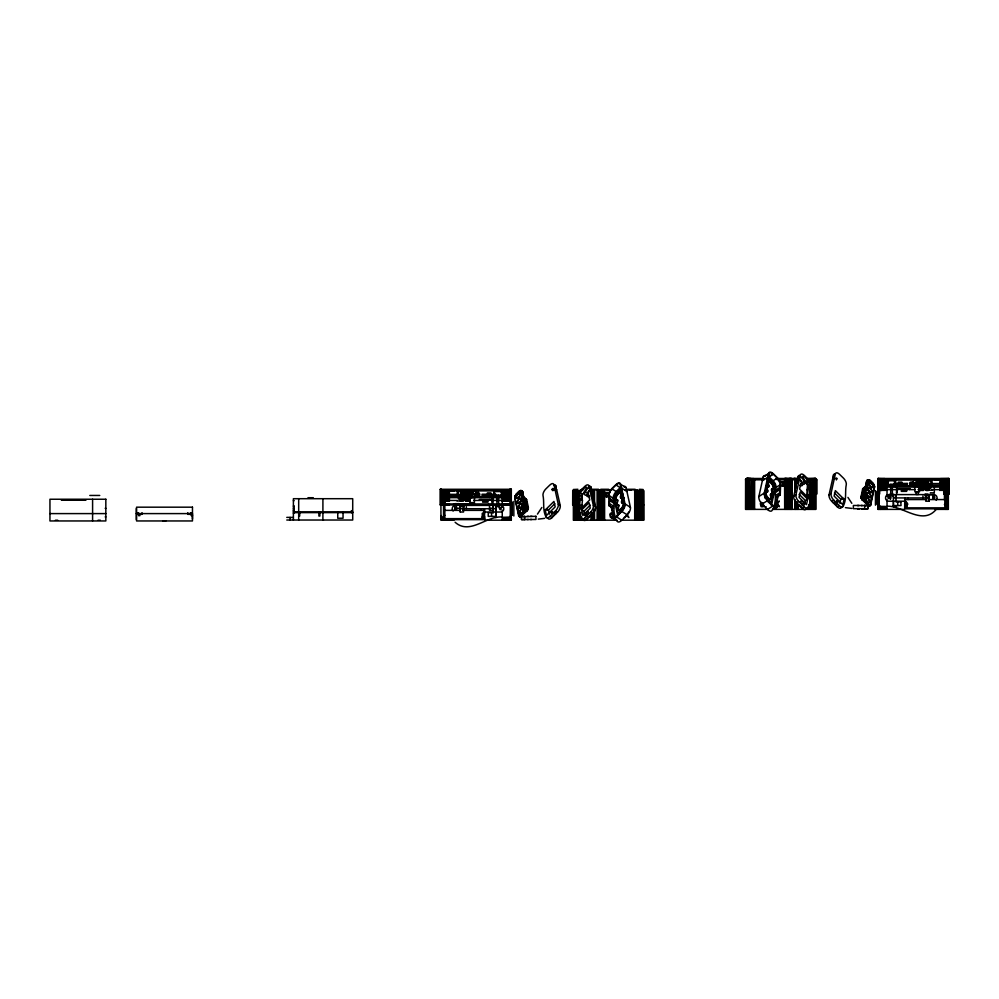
<?xml version="1.0" encoding="UTF-8"?>
<svg xmlns="http://www.w3.org/2000/svg" width="999" height="999" viewBox="0 0 999 999"><rect width="100%" height="100%" fill="white"/><g stroke="black" fill="none" stroke-linecap="round" stroke-linejoin="round"><path stroke-width="1.5" d="M192.47 519.018L192.47 513.598L136.301 513.598M441.958 502.622L441.958 490.909M442.282 501.286L442.282 490.909M442.732 501.286L442.732 490.909M443.294 501.286L443.294 490.909M443.956 497.265L443.868 504.945M445.566 501.286L445.566 490.909M446.478 501.286L446.478 490.909M447.44 501.286L447.44 490.909M448.426 501.286L448.426 497.265M449.4 501.286L449.4 497.265M463.548 506.58L463.548 512.025L460.239 512.025L460.239 510.364L444.168 510.364L444.168 519.642L484.552 519.642L484.552 508.728M460.439 501.286L460.439 498.601M460.851 501.286L460.851 498.601M461.263 501.286L461.263 498.601M461.663 501.286L461.663 498.601M463.099 501.286L463.099 498.601M463.548 510.364L463.548 505.781M465.871 501.286L465.871 498.601M466.233 501.286L466.233 498.601M466.67 501.286L466.67 498.601M467.145 501.286L467.145 497.265L469.817 497.265L469.905 489.847M467.632 501.286L467.632 497.265M468.156 501.286L468.007 489.847M468.693 501.286L468.693 497.265M469.243 501.286L469.243 497.265M469.817 501.286L469.817 497.265M491.558 516.383L491.558 512.687M495.866 506.68L495.866 516.383L488.249 516.383L488.249 512.687L493.281 512.687L493.281 509.39M493.281 512.687L493.281 505.419M493.918 497.265L493.918 490.909M494.268 497.265L494.268 490.909M502.185 501.286L502.247 489.847M503.221 501.286L503.221 490.909M504.245 501.286L504.408 489.847M505.232 501.286L505.232 490.909M506.156 501.286L506.156 490.909M507.005 501.286L507.005 490.909M507.767 501.286L507.767 490.909M508.429 501.286L508.429 490.909M509.278 497.265L509.278 501.286L509.403 490.909M509.602 501.286L509.602 490.909M509.802 501.286L509.852 490.909L441.695 490.909L441.758 502.622L441.695 497.265L456.743 497.265M525.087 503.309C523.513 502.709 527.247 503.933 525.349 507.092M525.474 503.933C527.247 502.235 524.113 511.313 526.011 506.893M526.298 506.905L524.912 508.466L526.598 506.181L525.849 503.996M526.036 503.446L526.186 504.458M522.714 496.753L521.503 491.371A3.197 1.511 -57.4 0 0 519.343 491.533L516.446 494.393A3.197 1.511 -57.4 0 0 515.034 498.089L518.931 515.659A2.522 1.199 -57.4 0 0 520.641 515.521L526.148 510.052A2.572 1.224 -57.4 0 0 527.322 507.542L526.523 507.917L527.16 506.955M526.785 506.106L526.248 504.37M526.51 507.205L526.773 508.628M887.312 486.463L887.324 480.107M887.674 485.039L887.674 480.769L895.466 480.756M900.786 501.873L901.036 505.569L893.418 505.569L893.418 501.211M893.418 496.59L893.418 494.605L893.418 505.569M895.104 486.463L895.116 480.769L894.055 480.107L895.479 480.107L895.466 486.463M896.003 501.211L897.726 501.873L897.726 505.569M896.003 498.576L896.003 494.605M904.732 497.914L904.732 507.842L905.731 507.842M905.743 501.673L905.743 504.095L907.966 504.095M907.055 507.842L907.055 502.534L904.732 502.534M908.041 499.562L908.041 497.914M919.505 486.85L919.505 491.82L914.872 491.82L914.884 485.801M925.736 499.562L925.736 494.605L925.736 501.211L929.045 501.211L929.045 497.914L893.418 497.914M929.045 497.702L929.045 495.766M926.535 499.562L904.732 499.562L904.732 508.828L945.129 508.828L945.129 499.562L929.045 499.562M526.773 511.026C525.661 510.839 528.371 504.857 528.346 508.141C527.534 512.924 519.168 514.522 521.653 519.567M617.844 515.934L613.873 497.539L615.259 494.268L619.83 490.222M618.269 514.785L614.722 498.713C613.561 495.042 620.641 492.395 619.218 490.484M520.217 494.143L520.217 494.393A2.997 1.424 -57.4 0 1 517.382 498.339A2.997 1.424 -57.4 0 1 516.745 495.454A2.997 1.424 -57.4 0 1 519.98 493.369L521.59 492.894M904.732 508.828L904.744 505.694L906.917 505.694M865.184 508.753L865.971 508.741L863.86 508.741L864.647 508.741L864.647 505.544M614.298 518.356L611.65 517.37L613.861 518.793L611.238 507.167L609.028 505.756L608.716 496.066A6.094 2.897 -57.3 0 1 611.925 488.499L615.933 484.59A6.094 2.897 -57.3 0 1 620.704 484.315L626.098 487.774L630.419 507.33A6.094 2.897 -57.3 0 1 627.21 514.897L621.803 520.254A6.094 2.897 -57.3 0 1 617.107 521.041M615.871 517.994C612.437 511.6 614.959 504.832 613.324 498.314A5.432 2.585 -57.3 0 1 616.183 491.57L620.179 487.662A5.432 2.585 -57.3 0 1 621.128 486.863M293.394 517.47L286.775 517.37M609.028 505.756L609.902 499.475L609.153 495.629A5.432 2.585 -57.3 0 1 612.012 488.886L616.008 484.977A5.432 2.585 -57.3 0 1 620.267 484.74L624.587 505.794L622.627 510.014L616.321 516.396A5.432 2.585 -57.3 0 1 612.137 517.095L612.087 516.945M754.657 479.07L754.595 509.378M524.4 507.242L524.55 507.967M524.575 508.141L524.725 508.753M524.75 508.928L525.474 508.628M579.645 504.895L580.219 499.1L579.37 494.692L580.119 492.607L585.389 486.875L587.012 487.425A5.47 2.597 -57.3 0 0 584.365 493.931A5.47 2.597 -57.3 0 0 588.374 493.931L589.722 499.937L580.556 508.991L579.645 504.895L581.843 506.318L582.429 500.511L581.58 496.103L584.44 491.733M773.413 507.192C776.847 500.799 774.325 494.03 775.973 487.5A5.432 2.585 57.3 0 0 773.114 480.756L769.105 476.86A5.432 2.585 57.3 0 0 767.682 475.761M779.819 494.517L777.622 495.929L775.424 507.979L778.059 496.366L780.256 494.955L779.382 488.673L780.132 484.827A5.432 2.585 57.3 0 0 777.272 478.084L773.276 474.175A5.432 2.585 57.3 0 0 769.018 473.938L766.932 475.274M864.809 496.903L864.447 498.351L862.924 496.94M524.35 506.93L524.388 507.092M794.63 479.07L794.767 478.484A1.324 0.724 -90 0 1 795.604 479.807L795.604 487.587M771.016 503.971L774.575 487.912C774.6 484.253 770.029 479.745 768.019 479.033C769.942 481.58 775.711 482.105 775.374 487.387L771.503 504.92M872.926 483.391L871.84 483.566L872.626 483.066A3.521 1.673 57.4 0 1 874.475 487.5L870.678 504.932L868.843 506.068L862.262 499.962L860.938 497.34L862.624 488.911L866.308 485.701C865.484 477.472 870.291 479.12 873.213 483.741C876.023 485.639 872.714 489.772 874.437 486.151M867.244 501.923L861.687 496.54L863.398 488.399L866.308 485.701L863.448 488.449M764.085 505.457L763.361 506.668A6.131 6.131 0 0 1 761.063 506.668L760.339 503.646L761.063 502.447A6.169 6.169 0 0 1 761.625 502.372M526.498 504.383L527.247 506.83M868.456 489.81L864.335 489.498L863.323 496.153M862.686 495.379L864.16 488.673L866.657 488.873L868.568 482.554M806.83 498.239L807.704 485.302L803.795 479.782M809.065 488.299L809.914 483.891L809.165 481.805L803.908 476.073L802.272 476.623A5.47 2.597 57.3 0 1 804.919 483.129A5.47 2.597 57.3 0 1 800.911 483.129L799.575 489.135L808.728 498.189L809.652 494.093L809.065 488.299L806.867 489.71M862.562 496.453L862.636 497.777L866.882 501.223A2.66 1.261 57.4 0 1 866.583 497.877A2.66 1.261 57.4 0 1 869.43 501.011A2.66 1.261 57.4 0 1 867.544 501.96L866.295 501.56M863.186 495.529L863.261 492.495M799.949 476.798L800.249 475.274A5.295 2.522 57.3 0 1 804.407 475.512L808.403 479.42A5.295 2.522 57.3 0 1 811.2 486.001C809.802 493.219 811.725 500.736 808.054 507.742A5.295 2.522 57.3 0 1 804.133 506.78L798.725 501.423A5.295 2.522 57.3 0 1 795.928 494.842L799.487 479.021L800.037 479.532A2.91 1.386 57.3 0 0 802.821 482.442A2.91 1.386 57.3 0 0 803.333 479.87A2.91 1.386 57.3 0 0 800.486 477.322L799.949 476.798L797.739 478.221L798.276 478.746A2.922 1.386 57.3 0 1 801.435 481.855M775.486 507.779L772.302 509.827A6.094 2.897 57.3 0 1 767.482 509.453L762.075 504.095A6.094 2.897 57.3 0 1 758.865 496.528L763.186 476.973L768.581 473.514A6.094 2.897 57.3 0 1 773.363 473.776L777.359 477.697A6.094 2.897 57.3 0 1 780.569 485.264L780.256 494.955M774.987 507.554L777.197 506.131L777.572 506.768A6.094 2.897 57.3 0 1 772.876 505.981L767.469 500.636A6.094 2.897 57.3 0 1 764.26 493.069L768.581 473.514M769.018 473.938L764.697 494.992L766.658 499.213L772.964 505.594A5.432 2.585 57.3 0 0 777.147 506.293L777.197 506.131M797.739 478.221L798.051 476.698A5.295 2.522 57.3 0 1 799.537 475.449M833.79 477.335A2.785 1.324 57.3 0 0 833.403 477.36L833.366 475.274A5.295 2.522 57.3 0 1 834.49 474.05M833.403 477.36L833.99 476.348L832.642 478.821L829.045 494.842A5.295 2.522 57.3 0 0 831.83 501.423L837.237 506.78A5.295 2.522 57.3 0 0 841.133 507.804L843.393 505.844C846.815 498.963 844.842 491.745 846.265 484.74A5.295 2.522 57.3 0 0 843.481 478.159L839.472 474.263A5.295 2.522 57.3 0 0 835.326 474.026L833.366 475.274M835.326 474.026L831.006 493.581A5.295 2.522 57.3 0 0 833.79 500.162L839.197 505.519A5.295 2.522 57.3 0 0 843.268 506.231L843.393 505.844M863.173 493.381L863.248 492.644M767.794 477.285A2.647 1.261 57.3 0 1 770.266 479.72L769.829 481.93L767.382 483.504L766.133 486.026M862.05 496.028C862.537 492.532 865.559 494.393 864.659 490.047M862.711 493.019L863.66 488.711L866.533 486.038M862.836 493.706C861.026 495.691 866.757 499.425 862.861 496.141M865.521 486.201L866.745 480.769L867.994 479.782M864.635 492.544L866.32 492.644M864.21 495.129L864.684 492.932M866.57 485.951L867.781 480.556A3.197 1.511 57.4 0 1 869.954 480.719L870.241 480.994M864.497 497.115L863.398 496.028M867.694 482.105L866.32 488.311L864.447 488.186M864.647 500.137L864.822 499.35M865.221 500.699L864.659 499.063L864.61 500.337M867.082 493.494L867.144 493.181A2.66 1.261 57.4 0 1 870.079 494.642A2.66 1.261 57.4 0 1 869.492 497.315A2.66 1.261 57.4 0 1 867.082 493.494L864.547 492.282M870.529 502.534L872.139 495.292M808.316 507.105L805.818 509.215A5.295 2.522 57.3 0 1 801.922 508.191L796.515 502.847A5.295 2.522 57.3 0 1 793.73 496.266L797.277 480.444L799.487 479.021M804.869 503.359L805.481 500.624L807.691 499.213L800.274 491.87L799.038 497.327L806.468 504.682L807.691 499.213M839.884 503.309L840.796 499.213L842.756 497.952M844.068 499.25L842.844 504.72L834.115 496.078L835.339 490.609L844.068 499.25L840.796 499.213L834.44 492.919M864.347 492.445L863.898 496.216M528.346 507.317L526.673 499.712L522.976 496.503C524.413 484.977 514.635 493.281 514.772 498.339M525.998 503.621L525.124 499.488L522.627 499.675L521.203 493.319L519.967 494.105M527.06 507.255L526.648 508.578L522.415 512.025A2.66 1.261 -57.4 0 0 522.702 508.691A2.66 1.261 -57.4 0 0 519.867 511.813A2.66 1.261 -57.4 0 0 521.74 512.762L522.989 512.362M869.442 506.043L870.678 504.932A2.86 1.361 57.4 0 1 868.381 504.72M836.388 479.945C834.59 475.611 839.073 480.007 836.275 478.746M837.337 503.046L836.6 501.423M867.706 482.08L869.167 482.717M623.364 505.894A3.971 1.886 -57.3 0 0 622.464 503.021L621.902 502.747A2.048 0.974 -57.3 0 1 621.578 501.273L621.84 500.586A3.971 1.886 -57.3 0 0 620.928 497.714A2.098 0.999 -57.3 0 1 620.541 495.954A3.971 1.886 -57.3 0 0 620.729 493.019A3.971 1.886 -57.3 0 1 621.366 494.905M619.817 492.632A3.971 1.886 -57.3 0 0 616.108 496.291A3.971 1.886 -57.3 0 0 616.845 499.612A2.098 0.999 -57.3 0 1 617.232 501.373A3.971 1.886 -57.3 0 0 617.682 504.682L618.081 504.695A2.035 0.974 -57.3 0 1 618.331 506.406L618.156 506.855A3.971 1.886 -57.3 0 0 619.268 509.702A3.971 1.886 -57.3 0 0 622.839 505.931A3.971 1.886 -57.3 0 0 622.04 502.747M456.493 508.991L454.72 509.465L454.945 507.804M520.691 500.961L520.879 500.499A2.66 1.261 -57.4 0 0 519.368 498.926A2.66 1.261 -57.4 0 0 517.682 502.897A2.66 1.261 -57.4 0 0 520.691 500.961L524.825 500.536L525.524 503.671M496.515 517.37L495.679 517.544M896.44 506.018L895.791 506.668A6.131 6.131 0 0 1 893.493 506.668L892.856 506.018M552.035 513.036C552.634 508.991 549.3 515.734 552.872 512.137M524.512 503.159L523.039 503.209M520.754 501.173L520.579 501.486A2.997 1.424 -57.4 0 1 517.42 503.071A2.997 1.424 -57.4 0 1 519.243 498.776A2.997 1.424 -57.4 0 1 521.228 499.962L524.862 500.024M869.217 482.717L869.305 482.567A2.997 1.424 57.4 0 1 872.539 484.652A2.997 1.424 57.4 0 1 871.902 487.524A2.997 1.424 57.4 0 1 869.08 483.591L869.08 483.341M526.748 508.666L523.126 512.512M777.147 503.096L779.307 500.961L777.622 503.771L779.42 506.743L777.147 504.445L774.874 506.743L776.673 503.771L775.486 502.022M537.45 514.123L541.858 507.467M628.833 511.95L627.072 514.572L628.858 517.544L626.598 515.247L625.074 517.544L624.238 517.37M524.637 502.959L524.625 500.861L520.816 501.123M524.912 503.284L525.474 506.493L524.712 507.529M526.186 504.17L525.624 499.525L522.764 496.84M936.513 509.015C922.851 526.148 902.896 505.719 887.249 506.181M585.489 513.374L587.325 511.525A2.522 1.199 -57.3 0 1 588.174 513.386A2.522 1.199 -57.3 0 1 585.689 515.884A2.522 1.199 -57.3 0 1 585.489 513.374L587.687 514.797A2.522 1.199 -57.3 0 0 587.262 515.934M519.917 493.868L519.992 494.18A2.66 1.261 -57.4 0 1 517.582 498.002A2.66 1.261 -57.4 0 1 516.995 495.329A2.66 1.261 -57.4 0 1 519.917 493.868L521.328 493.094L522.764 499.438L525.249 499.25M522.14 503.983L522.202 504.295A2.66 1.261 -57.4 0 1 519.805 508.116A2.66 1.261 -57.4 0 1 519.205 505.444A2.66 1.261 -57.4 0 1 522.14 503.983L522.976 503.246M522.19 504.22L524.737 503.421M526.436 507.242L524.962 508.703M525.499 508.616L526.485 507.717M526.485 508.491L522.839 511.675A2.997 1.424 -57.4 0 0 522.627 508.391A2.997 1.424 -57.4 0 0 519.605 512.075A2.997 1.424 -57.4 0 0 521.765 512.986L523.089 512.537M520.254 494.055L520.979 493.631M545.217 510.052L553.946 501.411L555.182 506.88L546.441 515.521L545.217 510.052L548.488 510.014L554.845 503.721M550.087 516.321L555.494 510.964A5.295 2.522 -57.3 0 0 558.291 504.383L553.958 484.827A5.295 2.522 -57.3 0 0 549.812 485.064L545.816 488.961A5.295 2.522 -57.3 0 0 543.019 495.541C544.443 502.559 542.469 509.765 545.891 516.658L546.016 517.032A5.295 2.522 -57.3 0 0 550.087 516.321L552.047 517.582L557.454 512.225A5.295 2.522 -57.3 0 0 560.252 505.644L556.655 489.635L554.895 487.524L556.268 487.774L555.919 486.088L553.958 484.827M581.593 510.014L589.023 502.672L590.247 508.141L582.829 515.484L581.593 510.014L583.803 511.438L584.727 515.534M583.803 511.438L590.159 505.132M585.164 517.582L590.559 512.225A5.295 2.522 -57.3 0 0 593.356 505.644L589.797 489.822L589.248 490.334A2.785 1.324 -57.3 0 1 586.613 493.019A2.785 1.324 -57.3 0 1 586.126 490.596A2.785 1.324 -57.3 0 1 588.811 488.124L589.035 486.088A5.295 2.522 -57.3 0 0 584.877 486.326L580.881 490.222A5.295 2.522 -57.3 0 0 578.096 496.803C579.482 504.033 577.559 511.6 581.268 518.606A5.295 2.522 -57.3 0 0 585.164 517.582L587.362 518.993L592.769 513.648A5.295 2.522 -57.3 0 0 595.566 507.067L592.007 491.246L589.797 489.822M611.238 507.167L609.465 505.319M611.65 517.37L611.713 517.569A6.094 2.897 -57.3 0 0 616.408 516.783L621.815 511.438A6.094 2.897 -57.3 0 0 625.024 503.871L620.704 484.315M587.999 493.144A2.785 1.324 -57.3 0 1 591.008 489.547L591.233 487.5L589.035 486.088M555.019 490.022A2.785 1.324 -57.3 0 0 555.269 489.398L555.669 488.998M555.993 490.659A2.785 1.324 -57.3 0 0 556.243 490.022L556.655 489.635M516.67 493.906A3.521 1.673 -57.4 0 0 514.81 498.301L518.768 516.121L520.654 515.796L525.986 510.489A2.91 1.386 -57.4 0 0 527.522 506.855M518.606 515.734L520.017 516.895L535.963 516.296M887.674 496.278L888.273 495.991A1.986 1.986 0 0 0 887.799 496.191M762.424 480.706L767.819 477.247M769.043 476.548L773.363 473.776M769.105 476.86L773.276 474.175M769.917 480.669L770.729 480.144M770.241 480.956L771.053 480.444M773.114 480.756L777.272 478.084M765.696 493.119A3.971 1.886 57.3 0 1 766.832 492.22A2.048 0.974 57.3 0 0 767.207 490.497A3.971 1.886 57.3 0 1 767.944 487.175A2.098 0.999 57.3 0 0 768.331 485.427L768.743 485.152A3.971 1.886 57.3 0 1 769.48 481.83A3.971 1.886 57.3 0 1 773.176 485.489A3.971 1.886 57.3 0 1 772.452 488.811A2.098 0.999 57.3 0 0 772.065 490.559A3.971 1.886 57.3 0 1 771.603 493.881L770.766 494.155A2.035 0.974 57.3 0 0 770.541 495.866A3.971 1.886 57.3 0 1 770.541 498.988M772.602 483.291L773.413 482.767M772.914 483.616L773.726 483.104M767.944 487.175L768.356 486.913A2.098 0.999 57.3 0 0 768.743 485.152M773.214 483.991L774.025 483.466M773.501 484.378L774.312 483.853M773.763 484.79L774.562 484.265M773.988 485.214L774.799 484.69M774.188 485.639L774.999 485.127M767.207 490.497L767.619 490.234A3.971 1.886 57.3 0 1 768.356 486.913M774.35 486.063L775.162 485.551M758.865 496.528L764.26 493.069M774.487 486.488L775.286 485.964M774.562 486.888L775.374 486.363M766.832 492.22L767.382 491.945A2.048 0.974 57.3 0 0 767.719 490.472L767.619 490.234M774.612 487.262L775.424 486.738M770.916 494.155L771.191 494.155A3.971 1.886 57.3 0 0 771.64 490.834A2.098 0.999 57.3 0 1 772.027 489.073L772.452 488.811M774.612 487.599L775.424 487.087M774.575 487.912L775.374 487.387M775.973 487.5L780.132 484.827M775.311 490.459L779.47 487.787M770.766 494.155L771.603 493.881M775.212 491.346L779.382 488.673M798.051 476.698L800.249 475.274M775.249 492.557L779.407 489.885M770.541 495.866L770.953 495.604A2.035 0.974 57.3 0 1 771.191 493.893L771.328 493.893M777.16 479.807L798.276 479.807L798.238 478.708L800.486 477.322M801.697 477.485L803.908 476.073M800.037 479.532L797.839 480.956L797.277 480.444M762.075 504.095L767.469 500.636M775.624 495.442L779.782 492.769M775.649 497.24L778.059 496.366M806.955 483.229L809.165 481.805M767.482 509.453L772.876 505.981M807.704 485.302L809.914 483.891M793.73 496.253L795.928 494.842M833.016 476.973L833.99 476.348M807.442 495.516L809.652 494.093M796.515 502.847L798.725 501.423M833.041 479.22L834.015 478.583M801.598 503.983L803.808 502.572L801.96 500.724A2.647 1.261 57.3 0 0 800.998 502.634A2.647 1.261 57.3 0 0 803.646 505.282A2.647 1.261 57.3 0 0 803.808 502.572M801.922 508.191L804.133 506.78M829.045 494.842L831.006 493.581M831.83 501.423L833.79 500.162M833.278 502.859L835.239 501.598M837.237 506.78L839.197 505.519M775.424 507.979L777.634 506.568M866.745 480.769L868.468 479.707M866.657 481.031L867.444 480.519M867.956 480.257L868.743 479.757M868.243 480.357L869.03 479.857M869.342 480.007L868.556 480.507L869.967 480.457M868.868 480.706L869.654 480.207M861.962 496.728L861.962 496.678A2.572 1.224 57.4 0 0 863.136 499.25L868.643 504.72A2.522 1.199 57.4 0 0 870.354 504.845L874.25 487.275A3.197 1.511 57.4 0 0 872.839 483.591L870.279 480.781L869.492 481.243L871.053 482.792M862.624 488.911L863.398 488.399M872.427 484.24L873.213 483.741M873.488 484.128L872.951 485.027L873.738 484.515M873.376 485.851L874.162 485.339M873.526 486.263L874.312 485.751M873.738 487.05L874.512 486.538M873.775 487.412L874.562 486.9M873.775 487.737L874.562 487.237M860.938 496.515L861.725 496.016A2.91 1.386 57.4 0 0 863.311 499.687L868.631 504.994L870.391 505.444M860.901 496.765L861.687 496.266M860.901 497.04L861.687 496.54M860.938 497.34L861.725 496.84M861.013 497.664L861.8 497.165M861.113 497.989L861.9 497.49M861.238 498.339C861.925 497.04 864.01 500.124 862.512 500.224M861.4 498.676L862.187 498.176M861.588 499.013L862.374 498.513M861.787 499.35L862.574 498.851M862.012 499.662L862.799 499.163M862.262 499.962L863.049 499.45M867.582 505.257L868.368 504.757M867.844 505.494L868.631 504.994M868.094 505.694L868.88 505.194M868.356 505.856L869.142 505.357M868.606 505.981L869.392 505.482M868.843 506.068L869.63 505.556M869.055 506.106L870.616 505.144M867.02 480.394L867.681 480.207M753.608 478.484L753.371 509.378M525.574 503.946L526.111 506.331M573.264 489.51L577.934 489.285M526.386 504.245L525.287 499.288M752.559 478.484L752.16 509.378M751.56 478.484L750.998 509.378M553.983 489.011L552.897 490.746M526.673 499.712L523.763 497.002L522.427 491.358L520.254 490.659M162.687 520.954L165.809 520.954M769.829 481.93L769.767 481.943A2.647 1.261 57.3 0 1 767.307 479.495L767.095 478.896M767.319 483.516L767.382 483.504A2.647 1.261 57.3 0 1 766.907 483.404M895.429 506.006L893.868 506.006M538.274 519.13L544.68 518.344M322.677 520.029L323.464 520.029M524.438 503.621L522.427 504.507A2.997 1.424 -57.4 0 1 519.605 508.454A2.997 1.424 -57.4 0 1 518.968 505.569A2.997 1.424 -57.4 0 1 522.202 503.484L525.087 502.659L525.312 503.583M524.837 499.001L522.976 499.138L521.59 492.907M520.829 500.611L524.95 500.299L525.686 503.496M528.696 516.321L527.097 516.333M532.005 516.321L530.419 516.321M525.087 519.53L522.09 519.567M528.396 519.505L527.122 519.517M462.362 489.847L462.362 490.909L462.862 489.847M501.61 495.841L502.185 490.909M522.065 516.383L524.875 516.358M530.432 519.505L531.705 519.492M498.464 489.822L496.853 489.822M857.604 505.506L858.066 505.506M865.459 505.569L864.185 505.556M858.016 508.703C855.631 508.666 861.488 508.703 858.566 508.703M780.943 479.021L781.93 479.021M760.002 479.021L758.391 479.021M892.432 479.021L890.821 479.021L890.771 480.094M462.362 490.909L466.633 490.909M763.611 479.807L745.529 479.807A1.324 1.324 0 0 1 746.865 478.484L763.898 478.484M776.173 478.484L798.863 478.484M807.454 478.484L815.296 478.484A1.324 1.324 0 0 1 816.62 479.807L816.62 494.143L815.921 494.143M914.335 480.094L914.335 479.045L913.373 479.021L914.797 479.021M751.435 479.021L764.285 479.021M775.986 479.021L798.863 479.021M806.505 479.021L809.015 479.021M883.865 479.021L941.445 479.021M807.492 479.807L816.62 479.807M928.034 479.045L928.096 480.107M928.034 480.107L932.104 480.094M880.281 480.769L884.54 480.769M922.427 480.769L922.789 486.463M923.388 480.769L931.243 480.769M940.509 480.769L946.727 480.769L946.727 490.472M779.045 481.693L781.693 481.693A1.986 1.986 0 0 1 783.678 483.678A1.986 1.986 0 0 1 781.693 485.664M925.249 482.942L911.013 482.942L910.913 485.801M910.913 483.816L913.561 483.816L913.561 485.801M911.013 484.003L925.249 484.003M925.673 484.215L927.334 484.215M945.891 485.139L928.995 485.139L929.058 486.863M945.891 485.801L884.702 485.801L884.702 486.863L941.62 486.863L941.62 485.801M879.42 486.463L915.521 486.463M918.88 486.463L922.614 486.463M932.542 486.463L947.589 486.463M922.302 487.325L924.749 486.863M921.615 488.311L925.424 488.311L925.249 480.769M440.234 489.285L511.326 489.285L511.301 501.648M581.805 489.285L582.966 489.285M590.921 489.285L598.576 489.285M600.761 489.285L608.716 489.285M627.247 489.285L635.189 489.285M639.348 489.285L643.169 489.51M607.03 489.822L608.341 489.822L607.355 489.822M887.249 489.635L898.026 489.635M909.078 489.635L914.959 489.635M918.044 489.635L928.82 489.635M931.842 489.635L947.302 489.635M447.839 489.822L505.419 489.822M580.269 489.822L582.991 489.822M590.471 489.822L611.813 489.822M625.249 489.822L637.849 489.822M928.371 490.172L932.342 490.172M906.705 490.359L901.735 490.359L901.735 489.373M878.858 491.283L877.172 491.283L877.172 504.532L878.858 504.532M944.417 491.271L945.741 491.271L945.741 504.507L944.417 504.507M458.179 491.57L465.084 491.57M610.202 492.507L607.554 492.507A1.986 1.986 0 0 0 605.556 494.493A1.986 1.986 0 0 0 607.554 496.478L610.202 496.478M896.478 492.819L897.139 492.819L897.027 486.863M930.294 492.819L930.931 492.819M931.98 492.819L932.616 492.819M933.653 492.819L934.302 492.819M943.718 480.107L943.718 493.156L946.677 493.156M464.036 493.743L478.271 493.743M877.971 494.143L879.045 494.143M890.034 494.143L893.019 494.143M925.012 494.143L927.996 494.143M946.677 494.143L943.793 494.143L943.793 493.156M947.377 494.143L949.05 494.143L948.975 478.484L877.971 478.484L877.984 509.378L903.571 509.378M936.15 500.249A3.309 3.309 0 0 0 933.815 494.605L929.045 494.605L929.045 501.211M475.724 494.617L478.371 494.617M933.815 494.605L888.785 494.605A3.309 3.309 0 0 0 885.601 497.052L885.601 498.763A3.309 3.309 0 0 0 888.785 501.211L905.868 501.211M464.036 494.805L478.271 494.805M461.963 495.017L463.611 495.017M89.81 495.454L99.75 495.454M890.034 495.804L893.019 495.804M925.012 495.804L927.996 495.804M443.406 495.941L460.289 495.941L460.239 497.664M443.406 496.603L504.595 496.603L504.582 497.664L447.664 497.664L447.664 496.603M473.763 497.265L509.865 497.265M307.979 497.714L313.286 497.714M462.375 499.113L458.566 499.113L458.566 497.664M61.701 499.9L85.539 499.9M441.995 500.437L457.392 500.437M460.464 500.437L469.705 500.437M473.676 500.437L480.482 500.437M491.271 500.437L502.047 500.437M293.394 500.686L294.106 500.686M456.943 500.974L460.914 500.974M482.592 501.173L487.549 501.173L487.549 500.174M901.036 501.873L896.003 501.873L896.003 495.766M510.427 502.097L512.112 502.097L512.112 515.334L510.427 515.334M762.774 503.084C757.866 502.847 764.435 509.665 763.261 503.571M454.995 503.621L455.631 503.621M456.668 503.621L457.317 503.621M458.354 503.621L458.991 503.621M492.145 503.621L492.807 503.621L492.719 497.664M441.558 503.958L510.002 503.958L510.002 504.945L441.558 504.945L441.558 503.958L441.633 504.945M440.234 504.945L440.934 504.945M572.739 504.945L572.739 490.609L572.677 504.945L574.35 504.945M642.682 504.945L643.756 504.945M462.45 505.419L460.239 505.419L460.239 508.716L490.334 508.728M463.548 505.419L490.309 505.419M492.732 505.419L500.499 505.419A3.309 3.309 0 0 1 503.696 507.867L503.696 509.577A3.309 3.309 0 0 1 500.499 512.025L483.416 512.025M293.394 506.118L294.056 506.118M461.301 506.605L464.273 506.605M496.266 506.605L499.25 506.605M765.321 506.743L766.133 506.743M906.917 507.842L945.129 507.842M105.17 508.304L105.832 508.304M456.468 508.254L460.102 508.254M489.51 508.266L493.144 508.266M493.281 508.716L495.866 508.616M293.394 508.766L294.056 508.766M768.131 509.378L745.541 509.378L745.604 479.807A1.324 1.311 -90 0 1 746.927 478.484M772.627 509.378L815.921 509.378L815.921 479.807A1.324 1.224 -90 0 0 814.697 478.484M935.264 509.378L948.351 509.378L948.351 478.484M462.749 510.364L484.552 510.364M293.394 510.626L294.056 510.626M293.394 511.95L352.709 511.95M352.048 512.412L352.709 512.412M294.193 512.612L351.91 512.612L352.048 511.076M352.048 512.737L352.709 512.737M293.394 513.274L294.056 513.274L294.056 506.131M484.552 513.349L482.242 513.349L482.242 518.643M49.95 513.598L105.832 513.598M444.867 515.309L443.544 515.309L443.544 502.072L444.867 502.072L444.842 520.179M192.47 515.584L191.146 515.584L191.146 512.674M298.689 516.033L299.688 516.033L299.688 512.062M105.17 516.908L105.832 516.908M502.047 516.995C486.538 515.646 469.855 535.414 455.107 522.265M444.168 518.643L482.367 518.643L482.367 516.508L484.54 516.508L484.552 519.642M483.566 518.643L484.552 518.643M286.775 520.029L352.709 520.029L352.709 498.701L293.394 498.701L293.394 520.029M55.444 520.229L57.692 520.229M98.089 520.229L100.337 520.229M454.021 520.179L440.934 520.179L440.934 489.285M485.714 520.179L511.313 520.179L511.301 517.095M616.658 520.179L573.364 520.179L573.364 490.609M621.153 520.179L643.743 520.179L643.756 490.609M922.651 480.094L926.935 480.107L926.935 479.045M887.112 480.107L888.935 480.107L887.512 480.769M887.674 480.107L888.785 480.769M475.911 489.822L474.925 489.822L474.962 490.909M457.18 490.909L461.251 490.909L461.138 489.847M864.622 508.728L867.931 508.753L867.944 505.569L867.894 508.766L853.333 508.678L853.383 505.469L865.246 505.544M859.065 505.531L857.791 505.519M861.126 505.519L862.187 505.531M862.149 505.544L861.9 505.544M864.222 505.544L867.906 505.581L865.509 505.544M861.338 508.716L862.661 508.716L861.875 508.728M617.682 504.682L618.518 504.97A2.035 0.974 -57.3 0 1 618.756 506.668A3.971 1.886 -57.3 0 0 619.205 509.989M864.385 488.986C869.392 492.032 866.158 481.58 869.03 483.254M864.435 489.21L868.056 489.148A2.997 1.424 57.4 0 1 870.042 487.974A2.997 1.424 57.4 0 1 871.865 492.257A2.997 1.424 57.4 0 1 868.705 490.684L868.531 490.372M868.556 490.047L864.46 489.722L863.698 492.519M864.684 490.034L868.468 490.322M864.51 491.983L866.345 492.232M862.137 496.153L862.786 496.403M864.847 492.807L866.857 493.706A2.997 1.424 57.4 0 0 869.692 497.639A2.997 1.424 57.4 0 0 870.329 494.767A2.997 1.424 57.4 0 0 867.082 492.682L866.383 492.27M322.902 520.017L322.914 498.701M845.404 507.642L851.81 508.429M621.853 488.136L621.503 488.086A2.647 1.261 -57.3 0 0 619.03 490.521L619.455 492.732L621.965 494.318A2.647 1.261 -57.3 0 0 622.839 493.956M619.455 492.732L619.517 492.744A2.647 1.261 -57.3 0 0 621.99 490.309M788.223 478.484L788.848 509.378M795.641 478.484L796.228 487.587M787.662 478.484L788.211 509.378M810.426 478.484L810.938 509.378M787.075 478.484L787.537 509.378M796.465 478.484L796.89 482.917M786.488 478.484L786.862 509.378M809.452 478.484L809.789 482.917M889.347 496.003L889.784 496.191A1.986 1.986 0 0 0 889.297 495.991M521.391 519.567L535.963 519.48L535.901 516.283M785.876 478.484L786.176 509.378M865.259 500.961L865.434 499.712M769.754 479.52L770.404 479.895M797.314 478.484L797.564 482.917M769.817 503.571C772.015 503.646 767.931 500.037 769.28 503.009M521.066 490.521L522.539 491.57M520.541 490.559L521.603 491.008M522.627 491.833L521.84 491.333A3.534 1.673 -57.4 0 0 519.018 491.583L520.104 491.758L519.318 491.258M522.976 496.503L523.763 497.002M516.358 494.193L517.145 494.692M516.071 494.542L516.858 495.054M515.546 495.329L516.333 495.829M515.322 495.729L516.108 496.241M515.134 496.153L515.759 497.065L514.972 496.565M527.597 507.067L528.384 507.567M527.597 507.342L528.384 507.842M527.559 507.642L528.346 508.141M527.497 507.967L528.284 508.466M527.397 508.291L528.184 508.803M527.26 508.641L528.046 509.14M527.097 508.978L527.884 509.478M526.923 509.315L527.709 509.827M526.71 509.652L527.497 510.152M526.485 509.965L527.272 510.464M526.236 510.264L527.022 510.764M521.703 516.058L520.916 515.559A2.86 1.361 -57.4 0 1 518.656 515.696M520.654 515.796L521.441 516.296M520.404 515.996L521.191 516.495M520.142 516.158L520.929 516.658M519.905 516.283L520.691 516.783M519.667 516.371L520.454 516.87M518.668 515.946L520.229 516.908M518.768 516.121L520.017 516.895M621.478 488.049L626.86 491.52M616.008 484.977L620.179 487.662M618.893 490.696L619.692 491.221M618.556 490.946L619.368 491.471M618.231 491.246L619.043 491.77M612.012 488.886L616.183 491.558M621.902 494.305L623.151 496.828L622.564 494.18M615.884 493.568L616.683 494.093M615.571 493.906L616.371 494.418M615.259 494.268L616.071 494.792M620.928 497.714L621.353 497.977A3.971 1.886 -57.3 0 1 622.252 500.849L621.84 500.586M614.984 494.667L615.784 495.179M614.722 495.079L615.534 495.591M614.485 495.504L615.297 496.016M614.285 495.929L615.097 496.441M614.123 496.353L614.934 496.878M613.998 496.765L614.81 497.29M625.024 503.871L630.419 507.33M613.91 497.165L614.722 497.689M613.873 497.539L614.672 498.064M616.845 499.612L617.257 499.887A2.098 0.999 -57.3 0 1 617.644 501.635A3.971 1.886 -57.3 0 0 618.094 504.957M613.873 497.889L614.672 498.414M613.91 498.201L614.722 498.713M609.153 495.629L613.324 498.314M609.815 498.588L613.985 501.261M609.902 499.475L614.073 502.16M609.877 500.686L614.048 503.371M589.348 487.599L591.545 489.023M588.811 488.124L591.008 489.547M609.502 503.571L613.673 506.256M621.815 511.438L627.21 514.897M611.675 506.743L613.636 508.041M580.119 492.607L582.33 494.03M616.408 516.783L621.803 520.254M579.37 494.692L581.58 496.103M613.798 518.593L616.982 520.641M593.356 505.644L595.566 507.067M580.219 499.1L582.429 500.511M555.294 487.15L556.268 487.774M555.269 489.398L556.243 490.022M590.559 512.225L592.769 513.648M558.291 504.383L560.252 505.644M555.494 510.964L557.454 512.225M554.045 512.412L556.006 513.661M546.528 508.753L548.488 510.014L549.413 514.123M545.891 516.658L548.164 518.606A5.295 2.522 -57.3 0 0 552.047 517.582M808.441 478.484L808.616 479.807M889.535 497.165C885.364 496.815 890.534 500.586 889.709 497.377M864.497 492.844L863.81 495.691L864.547 496.878L863.935 496.278M862.974 493.481L863.998 488.474L866.52 488.636L867.919 482.317L869.317 483.304M622.34 496.303L624.288 498.114M867.282 501.935L867.519 502.185A2.997 1.424 57.4 0 0 869.679 501.273A2.997 1.424 57.4 0 0 866.657 497.589A2.997 1.424 57.4 0 0 866.445 500.861L866.508 500.961M799.125 494.33L805.481 500.624M862.849 496.441L864.285 498.051L862.212 496.653M866.233 501.523L862.212 497.09M851.835 503.321L847.926 497.39M784.59 478.484L784.677 509.378M770.953 495.604L771.128 496.053A3.971 1.886 57.3 0 1 770.029 498.901A3.971 1.886 57.3 0 1 766.458 495.129A3.971 1.886 57.3 0 1 767.244 491.945M583.166 519.33L583.466 520.017A5.295 2.522 -57.3 0 0 587.362 518.993M926.847 485.801L926.273 480.769M611.675 506.78L614.235 518.156M525.886 499.213L527.522 506.855M521.003 493.643L522.39 499.912L524.95 499.9M524.637 510.939L524.463 510.152L524.075 511.5M517.47 507.542L519.08 514.785M524.6 503.733L525.087 505.931M613.461 513.898L612.812 517.47A6.131 6.131 0 0 1 610.514 517.47L609.79 514.46L610.514 513.249A6.169 6.169 0 0 1 612.812 513.261M620.267 513.049L619.455 512.849L618.856 514.173M524.637 516.346L524.712 519.555M887.874 485.039L887.874 480.107M501.973 490.909L501.973 496.003M501.411 490.909L501.411 495.841M948.738 478.484L948.738 494.143M947.826 478.484L947.826 509.378M947.726 494.143L947.589 480.107L879.42 480.107L879.357 494.143M947.327 480.107L947.327 490.472M947.152 478.484L947.152 481.568M947.152 506.281L947.152 509.378M947.002 480.107L947.002 490.472M946.553 480.107L946.553 490.472M946.353 478.484L946.353 481.568M946.353 493.931L946.353 509.378M946.103 493.156L946.103 494.143M945.991 480.107L945.991 493.156M945.454 478.484L945.454 481.568M945.454 493.931L945.454 509.378M945.329 480.107L945.416 494.143M944.717 480.769L944.642 494.143M944.455 478.484L944.455 500.112M943.368 478.484L943.368 481.568M943.093 480.107L943.093 480.769M942.806 480.107L942.806 490.472M942.382 480.107L942.382 480.769M942.232 478.484L942.232 481.568M941.857 480.107L941.857 490.472M941.582 485.139L941.582 483.553L929.657 483.553L929.657 485.139M941.046 478.484L941.046 481.568M940.758 479.045L940.858 483.916M940.771 485.801L940.858 490.472M940.608 479.045L940.608 480.094M940.434 479.045L940.421 480.094M940.209 479.045L940.209 480.094M939.947 479.045L939.884 483.916M939.909 485.801L939.884 490.472M939.659 479.045L939.659 480.094M939.322 479.045L939.335 480.094M938.973 479.045L938.973 480.094M938.585 479.045L938.585 480.094M938.173 479.045L938.173 480.094M937.736 479.045L937.724 480.094M937.274 479.045L937.274 480.094M936.8 479.045L936.787 480.094M936.3 479.045L936.3 480.094M935.801 479.045L935.801 480.094M935.276 479.045L935.289 480.094M934.54 495.367L934.54 498.339M934.315 486.863L934.315 492.819M932.879 495.367L932.879 498.339M932.104 479.045L931.917 483.916M931.118 485.801L931.118 486.863M931.068 480.107L931.068 483.616M930.731 486.85L930.731 488.311L926.91 488.311L926.91 486.85M930.606 485.801L930.606 486.863M930.081 485.801L930.044 487.325L927.596 487.325L927.334 483.816L925.249 483.816L925.911 486.863M929.569 485.801L929.569 486.863M928.446 479.045L928.558 486.863M928.433 487.799L928.433 490.472M928.059 485.801L928.059 486.863M928.021 487.799L928.021 490.472M927.846 479.045L927.846 480.094M927.871 480.769L927.871 486.463M927.559 479.045L927.559 480.094M927.621 487.799L927.621 490.472M927.334 480.769L927.334 485.801L926.797 480.769M927.259 479.045L927.259 480.094M927.122 485.801L927.122 486.863M927.247 487.799L927.247 490.472M926.885 487.799L926.885 490.472M926.697 479.045L926.697 480.094M926.685 485.801L926.535 490.472M926.535 497.252L926.535 499.887M926.423 479.045L926.423 480.094M926.41 485.801L926.41 486.863M926.16 479.045L926.16 480.094M926.185 490.472L925.761 480.769M925.911 479.045L925.911 480.094M925.673 479.045L925.673 480.094M925.848 485.801L925.848 486.863M925.474 485.801L925.474 486.863M925.436 479.045L925.436 480.094M925.224 479.045L925.224 480.094M924.937 485.801L924.937 486.863M924.762 480.769L924.762 486.463M924.562 480.107L924.412 486.463M924.275 480.769L924.275 486.463M923.938 480.107L923.813 486.863M923.413 480.107L923.413 486.463M923.413 487.799L923.413 490.472M923.051 480.107L923.051 486.463M923.051 487.799L923.051 490.472M922.951 496.028L922.951 497.677M922.651 479.045L922.664 486.863M922.614 487.799L922.614 490.472M922.414 479.045L922.414 480.094M922.264 479.045L922.152 490.472M921.865 479.045L921.865 480.094M921.915 485.801L921.915 486.863M921.652 480.107L921.652 490.472M921.44 479.045L921.44 480.094M921.503 485.801L921.503 486.863M921.29 479.045L921.14 490.472M920.991 479.045L920.991 480.094M921.066 485.801L921.066 486.863M920.803 479.045L920.603 490.472M920.129 485.801L920.129 486.863M920.042 479.045L920.042 490.472M919.629 485.801L919.642 486.863M919.467 490.472L919.38 479.045M919.217 482.942L919.217 481.418L915.971 481.418L915.971 482.942M919.23 485.801L919.23 486.863M919.142 485.801L919.142 486.863M918.88 480.107L918.88 490.472M918.705 479.045L918.705 480.094M918.618 485.801L918.618 486.863M918.281 480.107L918.281 486.463M918.343 491.82L918.343 494.468L916.021 494.468L916.021 491.82M918.006 479.045L918.006 480.094M918.093 485.801L918.093 486.863M917.669 480.107L917.557 486.863M917.282 479.045L917.282 480.094M917.02 480.107L917.007 486.863M916.558 479.045L916.558 480.094M915.821 479.045L915.821 480.094M915.409 485.801L915.409 486.863M915.084 479.045L915.084 480.094M914.784 479.045L914.759 480.094M914.297 483.616L914.36 486.863M908.291 488.711L908.291 489.373M906.642 489.373L906.642 491.358L901.335 491.358L901.335 489.373M905.731 502.534L905.731 506.518M901.872 483.416L901.872 482.092L898.363 482.092L898.363 483.416M899.687 488.711L899.687 489.373M896.827 486.863L896.827 492.819M896.565 486.863L896.565 492.819M895.379 486.463L895.379 480.107L895.017 486.463M893.905 480.107L893.905 480.769M892.357 494.143L892.357 484.215L890.696 484.215L890.696 494.143M890.321 485.801L890.321 484.478L886.875 484.478L886.875 485.801M890.196 479.045L890.196 480.094M889.634 479.045L889.634 480.094M889.085 479.045L889.085 480.094M888.548 479.045L888.548 480.094M888.024 479.045L888.024 480.094M888.136 484.478L888.136 485.801M887.524 479.045L887.512 480.094M887.237 485.801L887.237 486.863M887.037 479.045L887.037 496.453M887.037 499.363L887.037 505.194M887.025 506.281L887.025 509.378M886.588 479.045L886.588 480.094M886.375 485.801L886.325 486.863M886.163 479.045L886.175 480.094M886.063 480.107L886.063 490.472M885.788 479.045L885.788 480.094M885.801 506.281L885.801 509.378M885.439 479.045L885.439 480.094M885.139 479.045L885.139 480.094M884.877 479.045L885.039 490.472M884.59 478.484L884.59 481.568M884.59 506.281L884.59 509.378M884.365 479.045L884.265 480.094M884.053 480.107L884.053 490.472M883.428 478.484L883.428 481.568M883.428 506.281L883.428 509.378M883.128 480.107L883.128 490.472M882.342 478.484L882.279 490.472M882.342 506.281L882.342 509.378M881.568 480.769L881.568 490.472M881.33 478.484L881.518 490.472M881.33 506.281L881.33 509.378M880.856 480.107L880.856 490.472M880.531 506.293L880.531 509.378M880.431 478.484L880.306 490.472M880.431 506.281L880.431 509.378M879.894 480.107L879.894 490.472M879.657 478.484L879.557 494.143M879.657 506.281L879.657 509.378M879.02 478.484L879.02 509.378M878.521 478.484L878.521 509.378M878.271 478.484L878.271 494.143M878.171 478.484L878.171 509.378M877.534 491.283L877.534 504.532M875.449 490.621L875.449 505.194M816.545 494.143L816.545 479.807A1.324 1.311 -90 0 0 815.221 478.484M816.308 494.143L816.308 479.807A1.324 1.286 -90 0 0 815.022 478.484M815.384 509.378L815.384 479.807A1.324 1.149 -90 0 0 814.235 478.484M814.722 509.378L814.722 479.807A1.324 1.049 -90 0 0 813.661 478.484M813.923 509.378L813.923 479.807A1.324 0.937 -90 0 0 812.986 478.484M813.024 509.378L813.024 479.807A1.324 0.812 -90 0 0 812.212 478.484M812.012 509.378L812.012 479.807A1.324 0.662 -90 0 0 811.35 478.484M809.789 487.587L809.789 492.257M809.789 495.367L809.789 509.378M808.616 504.707L808.616 509.378M807.492 481.368L807.492 496.928M798.276 504.707L798.276 509.378M797.564 503.146L797.564 509.378M796.89 503.146L796.89 509.378M796.228 501.598L796.228 509.378M795.604 501.598L795.604 509.378M795.354 492.257L795.354 479.807A1.324 0.824 -90 0 0 794.53 478.484M795.354 500.037L795.354 509.378M794.754 492.257L794.754 479.807A1.324 0.912 -90 0 0 793.843 478.484M794.754 500.037L794.754 509.378M792.045 509.378L792.045 479.807A1.324 0.962 -90 0 0 791.083 478.484M791.683 509.378L791.683 479.807A1.324 0.962 -90 0 0 790.721 478.484A1.324 0.737 -90 0 0 790.221 479.07M791.171 509.378L791.171 479.807A1.324 0.899 -90 0 0 790.271 478.484A1.324 0.812 -90 0 0 789.672 479.07M790.634 509.378L790.634 479.807A1.324 0.837 -90 0 0 789.797 478.484A1.324 0.887 -90 0 0 789.135 479.07M790.072 509.378L790.072 479.807A1.324 0.774 -90 0 0 789.297 478.484M789.472 509.378L789.472 479.807A1.324 0.699 -90 0 0 788.773 478.484M785.464 509.378L785.251 478.484A1.324 0.649 -90 0 0 784.702 479.07M783.528 481.668L783.528 486.351M783.129 481.668L783.129 486.351M782.279 481.668L782.279 486.351M749.899 509.378L749.899 479.807A1.324 0.712 -90 0 1 750.624 478.484M748.9 509.378L748.9 479.807A1.324 0.862 -90 0 1 749.762 478.484M748.001 509.378L748.001 479.807A1.324 0.987 -90 0 1 748.988 478.484M747.227 509.378L747.227 479.807A1.324 1.086 -90 0 1 748.313 478.484M746.578 509.378L746.578 479.807A1.324 1.174 -90 0 1 747.764 478.484M746.078 509.378L746.078 479.807A1.324 1.249 -90 0 1 747.327 478.484A1.324 1.224 -90 0 0 746.228 479.807M745.741 479.807L745.741 509.378M643.443 490.609L643.556 520.179M643.206 490.609L643.206 520.179M642.707 490.609L642.707 520.179M642.057 490.609L642.057 520.179M641.283 490.609L641.283 520.179M640.384 490.609L640.384 520.179M639.385 490.609L639.385 520.179M638.286 490.609L638.286 520.179M637.125 490.609L637.125 520.179M635.913 490.609L635.913 520.179M634.702 490.609L634.702 520.179M607.005 492.47L607.005 497.152M606.156 492.47L606.156 497.152M605.756 492.47L605.756 495.591M604.944 492.47L604.944 495.591M604.607 490.609L604.607 520.179M603.821 490.609L603.821 520.179M603.121 490.609L603.121 520.179M602.422 490.609L602.422 520.179M601.748 490.609L601.748 520.179M601.086 490.609L601.086 520.179M600.436 490.609L600.436 520.179M599.812 490.609L599.812 520.179M599.225 490.609L599.225 520.179M598.651 490.609L598.651 520.179M598.114 490.609L598.114 520.179M597.602 490.609L597.602 520.179M597.24 490.609L597.24 520.179M594.542 490.609L594.542 504.62M594.542 509.29L594.542 520.179M593.93 490.609L593.93 504.62M593.93 509.29L593.93 520.179M593.693 490.609L593.693 499.95M593.693 512.4L593.693 520.179M593.056 490.609L593.056 499.95M593.056 512.4L593.056 520.179M592.407 490.609L592.407 495.279M592.407 512.4L592.407 520.179M591.72 513.961L591.72 520.179M591.021 513.961L591.021 520.179M581.793 495.279L581.793 498.389M581.793 504.62L581.793 507.729M581.793 517.07L581.793 520.179M580.669 512.4L580.669 520.179M579.495 490.609L579.495 493.731M579.495 507.729L579.495 520.179M578.346 490.609L578.346 520.179M577.272 490.609L577.272 520.179M576.273 490.609L576.273 520.179M575.362 490.609L575.362 520.179M574.575 490.609L574.575 520.179M573.901 490.609L573.901 520.179M572.976 490.609L572.976 504.945M513.836 501.436L513.836 515.996M511.75 502.097L511.75 515.334M511.251 489.285L511.113 520.179M511.013 489.285L511.013 500.674M510.776 489.285L510.776 520.179M510.277 489.285L510.277 520.179M509.627 489.285L509.627 501.648M509.727 503.958L509.815 504.945M509.627 517.095L509.627 520.179M509.527 503.958L509.527 504.945M509.403 503.958L509.403 504.945M509.003 491.57L509.003 501.286L508.978 490.909M509.09 503.958L509.09 504.945M508.941 503.958L508.941 504.945M508.853 517.095L508.853 520.179M508.541 503.958L508.541 504.945M508.204 491.57L508.204 501.286M508.366 503.958L508.366 504.945M507.867 503.958L507.867 504.945M507.954 517.095L507.954 520.179M507.692 503.958L507.692 504.945M507.13 491.57L507.13 501.286M507.092 504.945L506.968 503.958L506.918 504.945M506.943 517.095L506.943 520.179M506.306 503.958L506.306 504.945M506.231 503.958L506.231 504.945M506.068 503.958L506.068 504.945M505.856 517.095L505.856 520.179M505.294 503.958L505.294 504.945M505.119 503.958L505.119 504.945M504.92 489.847L504.994 490.909M504.795 489.847L504.795 490.909M504.695 517.095L504.695 520.179M504.283 503.958L504.283 504.945M504.145 489.847L504.145 490.909M504.158 503.958L504.158 504.945M503.846 489.847L503.846 490.909M503.846 496.603L503.846 497.664M503.771 496.603L503.771 497.664M503.496 489.847L503.496 490.909M503.484 517.095L503.484 520.179M503.246 503.958L503.246 504.945M503.121 489.847L503.121 490.909M503.146 503.958L503.146 504.945M502.959 496.603L502.922 497.664M502.697 489.847L502.697 490.909M502.41 496.603L502.41 495.279L498.976 495.279L498.976 496.603M502.247 501.436L502.247 507.255M502.247 510.177L502.247 515.996M502.26 517.095L502.26 520.179M502.047 496.603L502.047 497.664M501.773 489.847L501.773 495.841M501.273 489.847L501.261 490.909M501.148 495.279L501.148 496.603M500.749 489.847L500.736 490.909M500.499 490.909L500.499 491.57M500.349 490.909L502.122 491.57L494.268 491.57L495.242 490.909M500.199 489.847L500.199 490.909M499.65 489.847L499.65 490.909M499.088 489.847L499.088 490.909M498.526 489.847L498.513 490.909M498.588 503.533L498.588 495.017L496.928 495.017L496.928 504.945M495.866 505.419L495.866 516.383M495.379 490.909L495.379 491.57M493.419 503.958L493.419 504.945M493.144 504.945L493.144 510.227L489.51 510.252L489.51 504.945M492.457 497.664L492.457 503.621M492.432 503.958L492.432 504.945M492.257 497.664L492.257 503.621M491.458 503.958L491.458 504.945M490.921 494.218L490.921 492.894L487.412 492.894L487.412 494.218M489.597 499.512L489.597 500.174M488.561 503.958L488.561 504.945M487.949 500.174L487.949 502.16L482.654 502.16L482.592 500.174M483.541 512.487L483.566 517.32M481.243 508.728L481.243 510.364M480.994 499.512L480.994 500.174M478.371 491.57L478.371 496.603M475.724 491.57L475.724 496.603M474.925 496.603L474.925 497.664M474.525 489.847L474.525 490.909M474.55 503.958L474.55 504.945M474.4 496.603L474.425 502.622L469.78 502.622L469.78 497.664M474.213 489.847L474.213 490.909M473.926 503.958L473.926 504.945M473.676 503.958L473.676 504.945M473.464 489.847L473.464 490.909M473.314 493.743L473.314 492.22L470.067 492.22L470.067 493.743M473.264 502.622L473.264 505.269L470.941 505.269L470.941 502.622M472.727 489.847L472.727 490.909M472.265 490.909L472.277 497.664M472.265 503.958L472.265 504.945M472.003 489.847L472.003 490.909M471.615 490.909L471.74 497.664M471.603 503.958L471.603 504.945M471.291 489.847L471.291 490.909M471.203 496.603L471.203 497.664M471.004 490.909L471.004 497.265M470.891 503.958L470.891 504.945M470.579 489.847L470.579 490.909M470.666 496.603L470.666 497.664M470.554 503.958L470.554 504.945M470.404 490.909L470.404 497.265M470.154 496.603L470.154 497.664M469.78 503.958L469.78 504.945M469.642 496.603L469.655 497.664M469.243 489.847L469.28 497.664L469.155 496.603M469.193 503.958L469.193 504.945M468.693 490.909L468.681 497.664M468.631 503.958L468.631 504.945M468.606 489.847L468.494 490.909M468.294 489.847L468.294 490.909M468.219 496.603L468.219 497.664M468.081 503.958L468.081 504.945M467.844 489.847L467.844 490.909M467.632 490.909L467.669 499.125L463.861 499.125L463.861 497.664M467.42 489.847L467.42 490.909M467.382 496.603L467.382 497.664M467.557 503.958L467.557 504.945M467.02 489.847L466.995 498.126L464.535 497.664M467.057 503.958L466.983 504.945M466.883 489.847L466.883 490.909M466.858 491.57L466.858 497.265M466.858 498.601L466.858 501.286M466.633 489.847L466.62 497.664M466.346 506.83L466.346 508.491M466.233 490.909L466.233 497.265M466.133 503.958L466.133 504.945M466.021 503.958L466.021 504.945M465.871 490.909L465.871 497.265M465.771 503.958L465.771 504.945M465.509 503.958L465.509 504.945M465.484 496.603L465.484 497.664M465.01 497.265L464.91 490.909L464.872 497.265M464.972 503.958L464.972 504.945M464.535 491.57L464.535 497.265M464.423 503.958L464.423 504.945M464.073 489.847L464.073 490.909M463.848 489.847L463.848 490.909M464.036 491.57L464.036 497.265M463.811 496.603L463.811 497.664M463.623 489.847L463.623 490.909M463.536 491.57L463.436 497.664M463.374 489.847L463.374 490.909M463.124 489.847L463.124 490.909M463.012 491.57L463.012 495.841M463.037 496.603L463.037 497.664M462.587 489.847L462.587 490.909M462.612 496.603L462.612 497.664M462.674 503.958L462.674 504.945M462.487 491.57L462.487 495.841M462.025 489.847L462.025 490.909M462.162 496.603L462.162 497.664M461.963 503.958L461.963 504.945M461.95 491.57L461.95 497.265M461.738 489.847L461.738 490.909M461.7 496.603L461.688 498.126L459.24 498.126L459.203 496.603M461.6 503.958L461.6 504.945M461.438 489.847L461.438 490.909M461.413 491.57L461.413 497.265M461.488 503.958L461.488 504.945M461.226 496.603L461.226 497.664M460.839 489.847L460.739 497.664M460.901 503.958L460.801 504.945M460.551 503.958L460.551 504.945M460.102 504.945L460.239 512.025M459.977 503.958L459.977 504.945M459.727 496.603L459.727 497.664M459.627 495.941L459.627 494.355L447.702 494.355L447.702 495.941M459.103 503.958L459.103 504.945M458.691 496.603L458.691 497.664M458.229 490.909L458.229 494.418M458.166 496.603L458.166 497.664M458.204 503.958L458.204 504.945M457.18 489.847L457.367 494.73M456.468 504.945L456.468 510.227M454.757 506.168L454.757 509.153M454.008 489.847L453.996 490.909M453.484 489.847L453.496 490.909M453.596 503.958L453.596 504.945M452.984 489.847L452.984 490.909M452.497 489.847L452.497 490.909M452.023 489.847L452.01 490.909M451.123 489.847L451.111 490.909M450.711 489.847L450.699 490.909M450.324 489.847L450.312 490.909M449.962 489.847L449.962 490.909M449.637 489.847L449.637 490.909M449.338 489.847L449.4 494.73M449.375 496.603L449.375 497.664M449.4 503.958L449.4 504.945M449.075 489.847L449.075 490.909M448.863 489.847L448.863 490.909M448.676 489.847L448.676 490.909M448.539 489.847L448.539 490.909M448.514 496.603L448.514 497.664M448.364 489.847L448.426 494.73M448.414 503.958L448.414 504.945M447.402 503.958L447.402 504.945M446.428 503.958L446.428 504.945M445.504 503.958L445.504 504.945M444.73 490.909L444.642 504.945M443.956 490.909L443.981 501.286M443.831 504.732L443.831 520.179M443.194 503.958L443.194 504.945M442.932 517.095L442.932 520.179M442.619 503.958L442.619 504.945M442.157 503.958L442.157 504.945M442.132 517.095L442.132 520.179M441.833 503.958L441.833 504.945M441.471 489.285L441.471 501.648M441.471 515.546L441.471 520.179M440.547 489.285L440.547 504.945M440.309 489.285L440.309 504.945M351.386 510.589L351.386 512.612M343.044 512.112L343.044 518.231L337.749 518.231L337.749 512.112M319.88 511.925L319.88 516.033L318.893 516.033L318.893 512.062M300.025 511.95L300.025 512.612M298.689 498.701L298.689 520.029M294.717 511.95L294.717 512.612M290.085 517.37L290.085 520.029M190.484 512.674L190.484 514.335L187.824 514.335L187.824 512.674M142.008 512.674L142.008 514.335L139.885 514.335L139.885 515.659L138.561 515.659L138.561 512.674M137.238 512.674L137.1 513.598M136.963 512.674L136.963 513.598M136.301 508.503L136.301 519.63M92.595 499.238L92.595 520.954M85.864 500.224L61.364 500.224M746.952 479.07A1.324 1.149 -90 0 1 747.914 478.484M747.602 479.07A1.324 1.049 -90 0 1 748.488 478.484M748.388 479.07A1.324 0.937 -90 0 1 749.163 478.484M749.262 479.07A1.324 0.812 -90 0 1 749.937 478.484M750.237 479.07A1.324 0.662 -90 0 1 750.786 478.484M784.977 479.07A1.324 0.749 -90 0 1 785.601 478.484M785.576 479.07A1.324 0.874 -90 0 1 786.3 478.484M790.796 479.07A1.324 0.662 -90 0 1 791.345 478.484M453.134 511.051A3.309 3.309 0 0 1 455.469 505.419M622.976 506.805A3.971 1.886 -57.3 0 1 619.48 510.002M619.068 512.899A3.971 1.886 -57.3 0 1 621.178 509.053A3.971 1.886 -57.3 0 1 623.913 508.116M619.892 511.838A3.971 1.886 -57.3 0 1 623.875 508.191M622.464 503.021A2.048 0.974 -57.3 0 1 621.878 501.985M621.353 497.977A2.098 0.999 -57.3 0 1 620.866 496.466M617.257 499.887A3.971 1.886 -57.3 0 1 616.433 496.79A3.971 1.886 -57.3 0 1 619.929 492.957M621.116 512.112A2.335 1.111 -57.3 0 0 620.541 511.463L618.331 513.436A2.335 1.111 -57.3 0 0 618.006 514.91M624.313 487.025A5.432 2.585 -57.3 0 0 623.9 486.438A6.094 2.897 -57.3 0 1 626.098 487.774M616.932 520.504A5.432 2.585 -57.3 0 1 616.47 520.079M769.804 499.2A3.971 1.886 57.3 0 1 766.845 496.89M766.32 496.003A3.971 1.886 57.3 0 1 765.696 494.218M764.972 498.014A3.971 1.886 57.3 0 1 767.944 498.089A3.971 1.886 57.3 0 1 770.266 502.859M765.696 497.377A3.971 1.886 57.3 0 1 769.705 501.935M768.331 485.427A3.971 1.886 57.3 0 1 769.055 482.092A3.971 1.886 57.3 0 1 772.764 485.751A3.971 1.886 57.3 0 1 772.027 489.073M770.704 504.757A2.335 1.111 57.3 0 0 770.953 502.634L768.755 500.661A2.335 1.111 57.3 0 0 768.293 502.247M765.147 475.886A5.432 2.585 57.3 0 1 765.671 475.449M772.976 508.966A5.432 2.585 57.3 0 1 772.814 509.278M806.205 480.831A5.295 2.522 57.3 0 1 806.655 481.318M807.08 481.843A5.295 2.522 57.3 0 1 807.854 482.979M801.623 506.68A2.647 1.261 57.3 0 1 799.25 504.97M801.76 504.295A2.647 1.261 57.3 0 1 801.997 504.907M802.434 485.239A5.47 2.597 57.3 0 1 799.612 485.239M802.771 483.641A5.47 2.597 57.3 0 1 802.721 484.552M867.494 480.569A3.534 1.673 57.4 0 1 870.279 480.781M763.186 476.973A6.094 2.897 57.3 0 1 765.858 475.774M836.725 505.082A2.522 1.199 57.3 0 1 836.35 505.007M835.701 504.645A2.522 1.199 57.3 0 1 835.052 504.008M834.664 503.471A2.522 1.199 57.3 0 1 834.352 502.909M588.923 486.463A5.295 2.522 -57.3 0 1 591.233 487.5M590.259 515.097A2.522 1.199 -57.3 0 1 587.887 517.295M589.672 496.053A5.47 2.597 -57.3 0 1 586.575 495.354M553.608 485.039A5.295 2.522 -57.3 0 1 555.919 486.088M555.219 512.862A2.522 1.199 -57.3 0 1 552.947 515.821M555.044 488.286A2.785 1.324 -57.3 0 1 555.881 488.161M836.95 500.949C837.724 504.408 839.26 500.449 836.95 500.949M522.764 506.693C523.239 509.827 524.95 503.384 522.777 506.643M523.676 510.851C524.625 513.711 525.324 507.529 523.676 510.851M865.346 495.766C867.144 499.138 866.133 492.857 865.346 495.766M499.475 508.441C500.774 512.487 502.622 505.581 499.475 508.441M932.791 497.639C934.09 501.685 935.938 494.78 932.791 497.639M612.712 516.346C607.817 518.918 613.074 509.428 612.712 516.346M551.91 489.547C552.822 491.833 553.896 486.126 551.91 489.547M619.842 490.659C620.754 492.944 621.828 487.225 619.842 490.659M865.733 495.204L866.133 496.553L865.733 495.204M869.367 483.066L869.305 483.379A2.66 1.261 57.4 0 0 871.702 487.2A2.66 1.261 57.4 0 0 872.302 484.527A2.66 1.261 57.4 0 0 869.367 483.066M523.551 506.006L523.151 507.355L523.551 506.006M499.5 506.993L499.088 507.305A1.986 1.986 0 0 1 499.5 506.993M630.906 489.822L629.283 489.822L630.893 489.822M913.011 482.03L911.188 482.03A1.698 1.698 0 0 0 909.49 483.728A1.698 1.698 0 0 0 911.188 485.427L913.011 485.427A1.698 1.698 0 0 0 914.709 483.728A1.698 1.698 0 0 0 913.011 482.03M907.242 483.416L893.668 483.416L893.668 484.478L907.242 484.478L907.242 483.416M909.952 488.711L898.026 488.711L898.026 489.373L909.952 489.373L909.952 488.711M478.096 492.819L476.273 492.819A1.698 1.698 0 0 0 474.575 494.517A1.698 1.698 0 0 0 476.273 496.216L478.096 496.216A1.698 1.698 0 0 0 479.795 494.517A1.698 1.698 0 0 0 478.096 492.819M495.616 494.218L482.042 494.218L482.042 495.279L495.616 495.279L495.616 494.218M105.832 499.238L49.95 499.238L49.95 520.954L105.832 520.954L105.832 499.238M491.258 499.512L479.333 499.512L479.333 500.174L491.258 500.174L491.258 499.512M192.47 507.18L136.576 507.18L136.576 520.954L192.47 520.954L192.47 507.18M501.898 507.305L501.498 506.993A1.986 1.986 0 0 1 501.898 507.305M868.606 490.159L868.406 489.697A2.66 1.261 57.4 0 1 869.917 488.111A2.66 1.261 57.4 0 1 871.603 492.095A2.66 1.261 57.4 0 1 868.606 490.159M191.82 513.598L191.808 512.674L191.808 513.598M885.526 486.863L885.526 485.801L885.451 486.863M470.367 504.945L470.367 503.958L470.279 504.945M466.583 504.945L466.583 503.958L466.508 504.945M451.56 490.909L451.56 489.847L451.56 490.909M890.708 497.39A1.911 1.836 90 0 0 890.509 496.915A1.986 1.986 0 0 1 890.708 497.39M890.509 498.901A1.911 1.836 90 0 0 890.708 498.426A1.986 1.986 0 0 1 890.509 498.901"/></g></svg>
